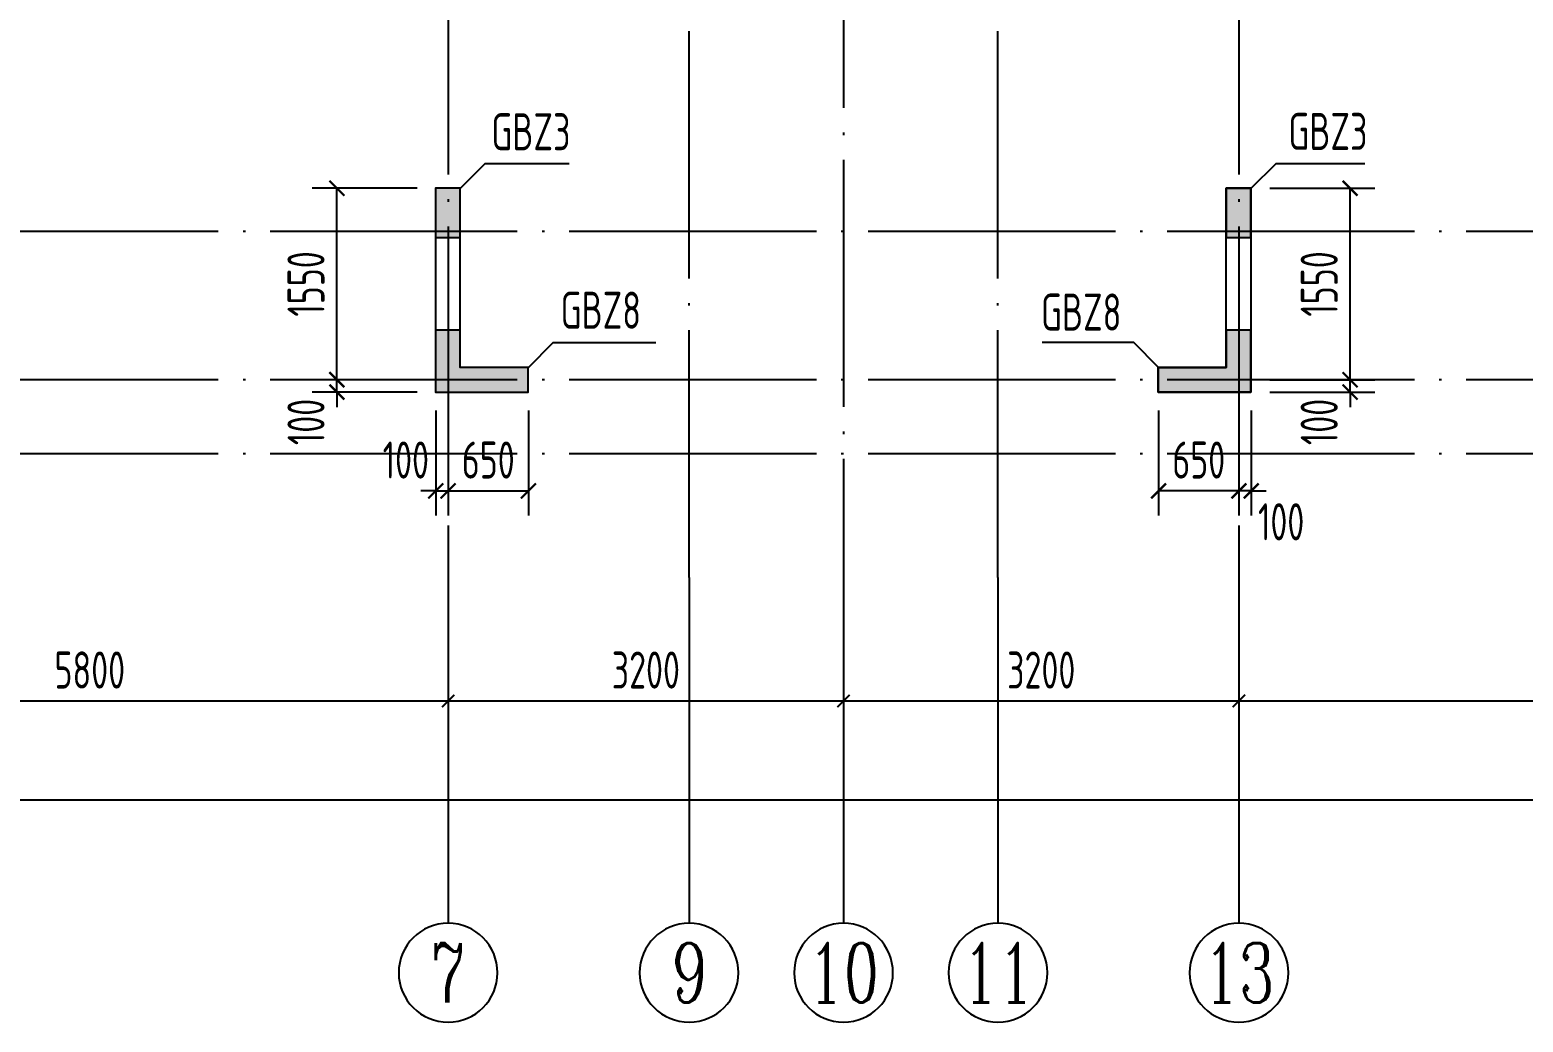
# Model space of a CAD drawing. Extents: x -668857 to 185752, y -270966 to 286822.
# Drawn here: x -311303 to -299218, y -11475 to -3443 of the extents above; entities that cross this region are included whole.
import ezdxf
from ezdxf.enums import TextEntityAlignment as Align

# ---------------------------------------------------------------- set-up
doc = ezdxf.new("R2010")
doc.units = 0
doc.header["$LTSCALE"] = 1000
doc.linetypes.add('DOTE', pattern=[2.42, 2, -0.2, 0.02, -0.2])
doc.layers.get('0').update_dxf_attribs({"linetype": 'CONTINUOUS'})
doc.layers.get('DEFPOINTS').update_dxf_attribs({"linetype": 'CONTINUOUS'})
for name, color, linetype in [('A-AXIS', 1, 'CONTINUOUS'), ('A-DOTE', 10, 'DOTE'), ('AXIS_NUM', 7, 'CONTINUOUS'), ('S-Q墙实线', 6, 'CONTINUOUS'), ('S-Q墙标注', 3, 'CONTINUOUS'), ('S-X详图填充', 252, 'CONTINUOUS'), ('S-X详图实线', 4, 'CONTINUOUS'), ('S-Y一般标注', 3, 'CONTINUOUS'), ('S-Z柱编号', 6, 'CONTINUOUS')]:
    doc.layers.add(name, color=color, linetype=linetype)
doc.styles.add('TSSD_Axis', font='complex.shx', dxfattribs={"width": 0.7, "bigfont": 'hztxt.shx'})
doc.styles.add('TSSD_DIMENSION', font='Tssdeng.shx', dxfattribs={"width": 0.7, "bigfont": 'tssdchn.shx'})
doc.styles.add('TSSD_REIN', font='tssdeng.shx', dxfattribs={"width": 0.7, "height": 300, "bigfont": 'tssdchn.shx'})
doc.styles.add('结构文字', font='zstxt.shx', dxfattribs={"width": 0.7, "bigfont": 'zshz.shx'})
doc.dimstyles.new('STRUCK', dxfattribs={"dimtxt": 400, "dimasz": 121, "dimexe": 200, "dimexo": 150, "dimgap": 115, "dimtad": 1, "dimdec": 0, "dimdsep": 46, "dimtxsty": '结构文字', "dimblk": 'ARCHTICK', "dimcen": 400, "dimclrd": 3, "dimclre": 3, "dimclrt": 7, "dimadec": 0, "dimazin": 0, "dimtfac": 1, "dimtdec": 0, "dimtix": 1, "dimtmove": 2, "dimatfit": 3, "dimldrblk": '_DIMX', "dimfxl": 1, "dimtolj": 1, "dimtzin": 0, "dimarcsym": 0})
doc.dimstyles.new('TSSD_100_100', dxfattribs={"dimtxt": 300, "dimasz": 100, "dimexe": 100, "dimexo": 250, "dimgap": 100, "dimtad": 1, "dimdec": 0, "dimzin": 0, "dimdsep": 46, "dimtxsty": 'TSSD_DIMENSION', "dimblk": 'ARCHTICK', "dimcen": 0, "dimdle": 100, "dimclrt": 7, "dimadec": 0, "dimazin": 0, "dimtfac": 1, "dimtdec": 0, "dimtix": 1, "dimtmove": 2, "dimatfit": 3, "dimldrblk": 'ARCHTICK', "dimfxl": 1, "dimtolj": 1, "dimtzin": 0, "dimarcsym": 0})

# ---------------------------------------------------------------- blocks, each defined once
blk = doc.blocks.new('_ArchTick')
at = {"color": 0, "linetype": 'ByBlock', "const_width": 0.15}
blk.add_lwpolyline([(-0.5, -0.5), (0.5, 0.5)], dxfattribs=at)
blk = doc.blocks.new('*D194')
at = {"layer": 'DEFPOINTS', "color": 0, "transparency": 16777216}
for p in [(8100, 3600), (13900, 3600), (13900, 2600)]:
    blk.add_point(p, dxfattribs=at)
at = {"layer": 'S-Y一般标注', "color": 0, "lineweight": -2, "transparency": 16777216}
for p, q in [((8100, 3350), (8100, 2500)), ((13900, 3350), (13900, 2500)), ((8000, 2600), (14000, 2600))]:
    blk.add_line(p, q, dxfattribs=at)
at = {"layer": 'S-Y一般标注', "color": 0, "lineweight": -2, "transparency": 16777216, "xscale": 100, "yscale": 100, "zscale": 100, "rotation": 180}
blk.add_blockref('_ArchTick', (8100, 2600), dxfattribs=at)
at = {"layer": 'S-Y一般标注', "color": 0, "lineweight": -2, "transparency": 16777216, "xscale": 100, "yscale": 100, "zscale": 100}
blk.add_blockref('_ArchTick', (13900, 2600), dxfattribs=at)
at = {"layer": 'S-Y一般标注', "color": 7, "transparency": 16777216, "insert": (11000, 2850), "char_height": 300, "attachment_point": 5, "style": 'TSSD_DIMENSION'}
blk.add_mtext('\\A1;5800', dxfattribs=at)
blk = doc.blocks.new('ts_axno')
at = {"color": 0, "linetype": 'ByBlock', "lineweight": -2}
blk.add_circle((0, 0), 0.5, dxfattribs=at)
at = {"color": 0, "linetype": 'ByBlock', "lineweight": -2, "style": 'TSSD_Axis', "width": 0.7}
blk.add_attdef('A', text='', height=0.6, dxfattribs=at).set_placement((0, 0), align=Align.MIDDLE_CENTER)
blk = doc.blocks.new('*D195')
at = {"layer": 'DEFPOINTS', "color": 0, "transparency": 16777216}
for p in [(17100, 3600), (20300, 3600), (20300, 2600)]:
    blk.add_point(p, dxfattribs=at)
at = {"layer": 'S-Y一般标注', "color": 0, "lineweight": -2, "transparency": 16777216}
for p, q in [((17100, 3350), (17100, 2500)), ((20300, 3350), (20300, 2500)), ((17000, 2600), (20400, 2600))]:
    blk.add_line(p, q, dxfattribs=at)
at = {"layer": 'S-Y一般标注', "color": 0, "lineweight": -2, "transparency": 16777216, "xscale": 100, "yscale": 100, "zscale": 100, "rotation": 180}
blk.add_blockref('_ArchTick', (17100, 2600), dxfattribs=at)
at = {"layer": 'S-Y一般标注', "color": 0, "lineweight": -2, "transparency": 16777216, "xscale": 100, "yscale": 100, "zscale": 100}
blk.add_blockref('_ArchTick', (20300, 2600), dxfattribs=at)
at = {"layer": 'S-Y一般标注', "color": 7, "transparency": 16777216, "insert": (18700, 2850), "char_height": 300, "attachment_point": 5, "style": 'TSSD_DIMENSION'}
blk.add_mtext('\\A1;3200', dxfattribs=at)
blk = doc.blocks.new('*D196')
at = {"layer": 'DEFPOINTS', "color": 0, "transparency": 16777216}
for p in [(20300, 3600), (26100, 3600), (26100, 2600)]:
    blk.add_point(p, dxfattribs=at)
at = {"layer": 'S-Y一般标注', "color": 0, "lineweight": -2, "transparency": 16777216}
for p, q in [((20300, 3350), (20300, 2500)), ((26100, 3350), (26100, 2500)), ((20200, 2600), (26200, 2600))]:
    blk.add_line(p, q, dxfattribs=at)
at = {"layer": 'S-Y一般标注', "color": 0, "lineweight": -2, "transparency": 16777216, "xscale": 100, "yscale": 100, "zscale": 100, "rotation": 180}
blk.add_blockref('_ArchTick', (20300, 2600), dxfattribs=at)
at = {"layer": 'S-Y一般标注', "color": 0, "lineweight": -2, "transparency": 16777216, "xscale": 100, "yscale": 100, "zscale": 100}
blk.add_blockref('_ArchTick', (26100, 2600), dxfattribs=at)
at = {"layer": 'S-Y一般标注', "color": 7, "transparency": 16777216, "insert": (23200, 2850), "char_height": 300, "attachment_point": 5, "style": 'TSSD_DIMENSION'}
blk.add_mtext('\\A1;5800', dxfattribs=at)
blk = doc.blocks.new('*D202')
at = {"layer": 'DEFPOINTS', "color": 0, "transparency": 16777216}
for p in [(4600, 3600), (54600, 3600), (54600, 1800)]:
    blk.add_point(p, dxfattribs=at)
at = {"layer": 'S-Y一般标注', "color": 0, "lineweight": -2, "transparency": 16777216}
for p, q in [((4600, 3350), (4600, 1700)), ((54600, 3350), (54600, 1700)), ((4500, 1800), (54700, 1800))]:
    blk.add_line(p, q, dxfattribs=at)
at = {"layer": 'S-Y一般标注', "color": 0, "lineweight": -2, "transparency": 16777216, "xscale": 100, "yscale": 100, "zscale": 100, "rotation": 180}
blk.add_blockref('_ArchTick', (4600, 1800), dxfattribs=at)
at = {"layer": 'S-Y一般标注', "color": 0, "lineweight": -2, "transparency": 16777216, "xscale": 100, "yscale": 100, "zscale": 100}
blk.add_blockref('_ArchTick', (54600, 1800), dxfattribs=at)
at = {"layer": 'S-Y一般标注', "color": 7, "transparency": 16777216, "insert": (29600, 2050), "char_height": 300, "attachment_point": 5, "style": 'TSSD_DIMENSION'}
blk.add_mtext('\\A1;50000', dxfattribs=at)
blk = doc.blocks.new('*D203')
at = {"layer": 'DEFPOINTS', "color": 0, "transparency": 16777216}
for p in [(13900, 3600), (17100, 3600), (17100, 2600)]:
    blk.add_point(p, dxfattribs=at)
at = {"layer": 'S-Y一般标注', "color": 0, "lineweight": -2, "transparency": 16777216}
for p, q in [((13900, 3350), (13900, 2500)), ((17100, 3350), (17100, 2500)), ((13800, 2600), (17200, 2600))]:
    blk.add_line(p, q, dxfattribs=at)
at = {"layer": 'S-Y一般标注', "color": 0, "lineweight": -2, "transparency": 16777216, "xscale": 100, "yscale": 100, "zscale": 100, "rotation": 180}
blk.add_blockref('_ArchTick', (13900, 2600), dxfattribs=at)
at = {"layer": 'S-Y一般标注', "color": 0, "lineweight": -2, "transparency": 16777216, "xscale": 100, "yscale": 100, "zscale": 100}
blk.add_blockref('_ArchTick', (17100, 2600), dxfattribs=at)
at = {"layer": 'S-Y一般标注', "color": 7, "transparency": 16777216, "insert": (15500, 2850), "char_height": 300, "attachment_point": 5, "style": 'TSSD_DIMENSION'}
blk.add_mtext('\\A1;3200', dxfattribs=at)
blk = doc.blocks.new('*D3361')
at = {"layer": 'DEFPOINTS', "color": 0, "transparency": 16777216}
for p in [(-308818, -6275), (-308018, -6275), (-308018, -6375)]:
    blk.add_point(p, dxfattribs=at)
at = {"layer": 'S-Q墙标注', "color": 3, "lineweight": -2, "transparency": 16777216}
for p, q in [((-308818, -6275), (-308818, -6154)), ((-308168, -6275), (-309018, -6275)), ((-308818, -6375), (-308818, -6275)), ((-308168, -6375), (-309018, -6375)), ((-308818, -6375), (-308818, -6496))]:
    blk.add_line(p, q, dxfattribs=at)
at = {"layer": 'S-Q墙标注', "color": 3, "lineweight": -2, "transparency": 16777216, "xscale": 121, "yscale": 121, "zscale": 121}
for p, rotation in [((-308818, -6275), 270), ((-308818, -6375), 90)]:
    blk.add_blockref('_ArchTick', p, dxfattribs=dict(at, rotation=rotation))
at = {"layer": 'S-Q墙标注', "color": 7, "transparency": 16777216, "insert": (-309068, -6617), "char_height": 300, "attachment_point": 5, "rotation": 90, "style": 'TSSD_REIN'}
blk.add_mtext('\\A1;100', dxfattribs=at)
blk = doc.blocks.new('_DIMX')
blk.add_line((-150, 0), (150, 0))
at = {"const_width": 50}
blk.add_lwpolyline([(-70, -70), (70, 70)], dxfattribs=at)
blk = doc.blocks.new('*D3362')
at = {"layer": 'DEFPOINTS', "color": 0, "transparency": 16777216}
for p in [(-308818, -4725), (-308018, -4725), (-308018, -6275)]:
    blk.add_point(p, dxfattribs=at)
at = {"layer": 'S-Q墙标注', "color": 3, "lineweight": -2, "transparency": 16777216}
for p, q in [((-308168, -4725), (-309018, -4725)), ((-308818, -6275), (-308818, -4725)), ((-308168, -6275), (-309018, -6275))]:
    blk.add_line(p, q, dxfattribs=at)
at = {"layer": 'S-Q墙标注', "color": 3, "lineweight": -2, "transparency": 16777216, "xscale": 121, "yscale": 121, "zscale": 121}
for p, rotation in [((-308818, -4725), 90), ((-308818, -6275), 270)]:
    blk.add_blockref('_ArchTick', p, dxfattribs=dict(at, rotation=rotation))
at = {"layer": 'S-Q墙标注', "color": 7, "transparency": 16777216, "insert": (-309068, -5500), "char_height": 300, "attachment_point": 5, "rotation": 90, "style": 'TSSD_REIN'}
blk.add_mtext('\\A1;1550', dxfattribs=at)
blk = doc.blocks.new('*D3363')
at = {"layer": 'DEFPOINTS', "color": 0, "transparency": 16777216}
for p in [(-308018, -6375), (-307918, -6375), (-307918, -7175)]:
    blk.add_point(p, dxfattribs=at)
at = {"layer": 'S-Q墙标注', "color": 3, "lineweight": -2, "transparency": 16777216}
for p, q in [((-308018, -6525), (-308018, -7375)), ((-307918, -6525), (-307918, -7375)), ((-308018, -7175), (-308139, -7175)), ((-308018, -7175), (-307918, -7175)), ((-307918, -7175), (-307797, -7175))]:
    blk.add_line(p, q, dxfattribs=at)
at = {"layer": 'S-Q墙标注', "color": 3, "lineweight": -2, "transparency": 16777216, "xscale": 121, "yscale": 121, "zscale": 121}
blk.add_blockref('_ArchTick', (-308018, -7175), dxfattribs=at)
at = {"layer": 'S-Q墙标注', "color": 3, "lineweight": -2, "transparency": 16777216, "xscale": 121, "yscale": 121, "zscale": 121, "rotation": 180}
blk.add_blockref('_ArchTick', (-307918, -7175), dxfattribs=at)
at = {"layer": 'S-Q墙标注', "color": 7, "transparency": 16777216, "insert": (-308260, -6925), "char_height": 300, "attachment_point": 5, "style": 'TSSD_REIN'}
blk.add_mtext('\\A1;100', dxfattribs=at)
blk = doc.blocks.new('*D3364')
at = {"layer": 'DEFPOINTS', "color": 0, "transparency": 16777216}
for p in [(-307918, -6375), (-307268, -6375), (-307268, -7175)]:
    blk.add_point(p, dxfattribs=at)
at = {"layer": 'S-Q墙标注', "color": 3, "lineweight": -2, "transparency": 16777216}
for p, q in [((-307918, -6525), (-307918, -7375)), ((-307268, -6525), (-307268, -7375)), ((-307918, -7175), (-307268, -7175))]:
    blk.add_line(p, q, dxfattribs=at)
at = {"layer": 'S-Q墙标注', "color": 3, "lineweight": -2, "transparency": 16777216, "xscale": 121, "yscale": 121, "zscale": 121, "rotation": 180}
blk.add_blockref('_ArchTick', (-307918, -7175), dxfattribs=at)
at = {"layer": 'S-Q墙标注', "color": 3, "lineweight": -2, "transparency": 16777216, "xscale": 121, "yscale": 121, "zscale": 121}
blk.add_blockref('_ArchTick', (-307268, -7175), dxfattribs=at)
at = {"layer": 'S-Q墙标注', "color": 7, "transparency": 16777216, "insert": (-307593, -6925), "char_height": 300, "attachment_point": 5, "style": 'TSSD_REIN'}
blk.add_mtext('\\A1;650', dxfattribs=at)
blk = doc.blocks.new('*D3392')
at = {"layer": 'DEFPOINTS', "color": 0, "transparency": 16777216}
for p in [(-301418, -6275), (-300618, -6275), (-301418, -6375)]:
    blk.add_point(p, dxfattribs=at)
at = {"layer": 'S-Q墙标注', "color": 3, "lineweight": -2, "transparency": 16777216}
for p, q in [((-300618, -6275), (-300618, -6154)), ((-301268, -6275), (-300418, -6275)), ((-300618, -6375), (-300618, -6275)), ((-301268, -6375), (-300418, -6375)), ((-300618, -6375), (-300618, -6496))]:
    blk.add_line(p, q, dxfattribs=at)
at = {"layer": 'S-Q墙标注', "color": 3, "lineweight": -2, "transparency": 16777216, "xscale": 121, "yscale": 121, "zscale": 121}
for p, rotation in [((-300618, -6275), 270), ((-300618, -6375), 90)]:
    blk.add_blockref('_ArchTick', p, dxfattribs=dict(at, rotation=rotation))
at = {"layer": 'S-Q墙标注', "color": 7, "transparency": 16777216, "insert": (-300868, -6617), "char_height": 300, "attachment_point": 5, "rotation": 90, "style": 'TSSD_REIN'}
blk.add_mtext('\\A1;100', dxfattribs=at)
blk = doc.blocks.new('*D3393')
at = {"layer": 'DEFPOINTS', "color": 0, "transparency": 16777216}
for p in [(-301418, -4725), (-300618, -4725), (-301418, -6275)]:
    blk.add_point(p, dxfattribs=at)
at = {"layer": 'S-Q墙标注', "color": 3, "lineweight": -2, "transparency": 16777216}
for p, q in [((-301268, -4725), (-300418, -4725)), ((-300618, -6275), (-300618, -4725)), ((-301268, -6275), (-300418, -6275))]:
    blk.add_line(p, q, dxfattribs=at)
at = {"layer": 'S-Q墙标注', "color": 3, "lineweight": -2, "transparency": 16777216, "xscale": 121, "yscale": 121, "zscale": 121}
for p, rotation in [((-300618, -4725), 90), ((-300618, -6275), 270)]:
    blk.add_blockref('_ArchTick', p, dxfattribs=dict(at, rotation=rotation))
at = {"layer": 'S-Q墙标注', "color": 7, "transparency": 16777216, "insert": (-300868, -5500), "char_height": 300, "attachment_point": 5, "rotation": 90, "style": 'TSSD_REIN'}
blk.add_mtext('\\A1;1550', dxfattribs=at)
blk = doc.blocks.new('*D3394')
at = {"layer": 'DEFPOINTS', "color": 0, "transparency": 16777216}
for p in [(-301518, -6375), (-301418, -6375), (-301518, -7175)]:
    blk.add_point(p, dxfattribs=at)
at = {"layer": 'S-Q墙标注', "color": 3, "lineweight": -2, "transparency": 16777216}
for p, q in [((-301518, -6525), (-301518, -7375)), ((-301418, -6525), (-301418, -7375)), ((-301518, -7175), (-301639, -7175)), ((-301418, -7175), (-301518, -7175)), ((-301418, -7175), (-301297, -7175))]:
    blk.add_line(p, q, dxfattribs=at)
at = {"layer": 'S-Q墙标注', "color": 3, "lineweight": -2, "transparency": 16777216, "xscale": 121, "yscale": 121, "zscale": 121}
blk.add_blockref('_ArchTick', (-301518, -7175), dxfattribs=at)
at = {"layer": 'S-Q墙标注', "color": 3, "lineweight": -2, "transparency": 16777216, "xscale": 121, "yscale": 121, "zscale": 121, "rotation": 180}
blk.add_blockref('_ArchTick', (-301418, -7175), dxfattribs=at)
at = {"layer": 'S-Q墙标注', "color": 7, "transparency": 16777216, "insert": (-301176, -7425), "char_height": 300, "attachment_point": 5, "style": 'TSSD_REIN'}
blk.add_mtext('\\A1;100', dxfattribs=at)
blk = doc.blocks.new('*D3395')
at = {"layer": 'DEFPOINTS', "color": 0, "transparency": 16777216}
for p in [(-302168, -6375), (-301518, -6375), (-302168, -7175)]:
    blk.add_point(p, dxfattribs=at)
at = {"layer": 'S-Q墙标注', "color": 3, "lineweight": -2, "transparency": 16777216}
for p, q in [((-302168, -6525), (-302168, -7375)), ((-301518, -6525), (-301518, -7375)), ((-301518, -7175), (-302168, -7175))]:
    blk.add_line(p, q, dxfattribs=at)
at = {"layer": 'S-Q墙标注', "color": 3, "lineweight": -2, "transparency": 16777216, "xscale": 121, "yscale": 121, "zscale": 121, "rotation": 180}
blk.add_blockref('_ArchTick', (-302168, -7175), dxfattribs=at)
at = {"layer": 'S-Q墙标注', "color": 3, "lineweight": -2, "transparency": 16777216, "xscale": 121, "yscale": 121, "zscale": 121}
blk.add_blockref('_ArchTick', (-301518, -7175), dxfattribs=at)
at = {"layer": 'S-Q墙标注', "color": 7, "transparency": 16777216, "insert": (-301843, -6925), "char_height": 300, "attachment_point": 5, "style": 'TSSD_REIN'}
blk.add_mtext('\\A1;650', dxfattribs=at)
blk = doc.blocks.new('20210726.16395156')
at = {"layer": 'A-AXIS'}
for p, q in [((13900, 3600), (13900, 800)), ((15850, 3600), (15850, 800)), ((17100, 3600), (17100, 800)), ((18350, 3600.1), (18350, 800.1)), ((20300, 3600), (20300, 800))]:
    blk.add_line(p, q, dxfattribs=at)
at = {"layer": 'A-DOTE'}
for p, q in [((13900.2, 13700), (13900, 3600)), ((20299.8, 13700), (20300, 3600)), ((15850, 3600), (15850, 11500)), ((18350, 3600.1), (18350, 11500)), ((17100, 9400), (17100, 3600)), ((55600, 6400), (3600, 6400)), ((55600, 5200), (3600, 5200)), ((55600, 4600), (3600, 4600))]:
    blk.add_line(p, q, dxfattribs=at)
at = {"layer": 'A-AXIS'}
ref = blk.add_blockref('ts_axno', (13900, 400), dxfattribs=dict(at, xscale=-800, yscale=800, zscale=800, rotation=180))
ref.add_attrib('5', '7', dxfattribs={"layer": 'AXIS_NUM', "height": 480, "style": 'TSSD_Axis', "width": 0.7}).set_placement((13900, 400), align=Align.MIDDLE_CENTER)
ref = blk.add_blockref('ts_axno', (15850, 400), dxfattribs=dict(at, xscale=-800, yscale=800, zscale=800, rotation=180))
ref.add_attrib('5', '9', dxfattribs={"layer": 'AXIS_NUM', "height": 480, "style": 'TSSD_Axis', "width": 0.7}).set_placement((15850, 400), align=Align.MIDDLE_CENTER)
ref = blk.add_blockref('ts_axno', (17100, 400), dxfattribs=dict(at, xscale=-800, yscale=800, zscale=800, rotation=180))
ref.add_attrib('8', '10', dxfattribs={"layer": 'AXIS_NUM', "height": 480, "style": 'TSSD_Axis', "width": 0.7}).set_placement((17100, 400), align=Align.MIDDLE_CENTER)
ref = blk.add_blockref('ts_axno', (18350, 400.1), dxfattribs=dict(at, xscale=-800, yscale=800, zscale=800, rotation=180))
ref.add_attrib('5', '11', dxfattribs={"layer": 'AXIS_NUM', "height": 480, "style": 'TSSD_Axis', "width": 0.7}).set_placement((18350, 400.1), align=Align.MIDDLE_CENTER)
ref = blk.add_blockref('ts_axno', (20300, 400), dxfattribs=dict(at, xscale=-800, yscale=800, zscale=800, rotation=180))
ref.add_attrib('8', '13', dxfattribs={"layer": 'AXIS_NUM', "height": 480, "style": 'TSSD_Axis', "width": 0.7}).set_placement((20300, 400), align=Align.MIDDLE_CENTER)
at = {"layer": 'S-Y一般标注'}
for base, p1, p2, picture, middle in [((54600, 1800), (4600, 3600), (54600, 3600), '*D202', (29600, 2050)), ((13900, 2600), (8100, 3600), (13900, 3600), '*D194', (11000, 2850)), ((17100, 2600), (13900, 3600), (17100, 3600), '*D203', (15500, 2850)), ((20300, 2600), (17100, 3600), (20300, 3600), '*D195', (18700, 2850)), ((26100, 2600), (20300, 3600), (26100, 3600), '*D196', (23200, 2850))]:
    dim = blk.add_linear_dim(base=base, p1=p1, p2=p2, dimstyle='TSSD_100_100', dxfattribs=at)
    dim.commit()
    dim.dimension.update_dxf_attribs({"geometry": picture, "text_midpoint": middle})

msp = doc.modelspace()

# ---------------------------------------------------------------- hatches: boundary and pattern name
at = {"layer": 'S-X详图填充'}
h = msp.add_hatch(color=256, dxfattribs=at)
h.dxf.hatch_style = 1
h.paths.add_polyline_path([(-308020.12, -5124.75), (-307820.12, -5124.75), (-307820.12, -4724.75), (-308020.12, -4724.75)])
h = msp.add_hatch(color=256, dxfattribs=at)
h.dxf.hatch_style = 1
h.paths.add_polyline_path([(-301620.17, -5124.75), (-301420.17, -5124.75), (-301420.17, -4724.75), (-301620.17, -4724.75)])
h = msp.add_hatch(color=256, dxfattribs=at)
h.dxf.hatch_style = 1
h.paths.add_polyline_path([(-307820.12, -5874.75), (-308020.12, -5874.75), (-308020.12, -6374.75), (-307270.13, -6374.75), (-307270.13, -6174.75), (-307820.12, -6174.75)])
h = msp.add_hatch(color=256, dxfattribs=at)
h.dxf.hatch_style = 1
h.paths.add_polyline_path([(-301420.17, -5874.75), (-301620.17, -5874.75), (-301620.17, -6174.75), (-302170.16, -6174.75), (-302170.16, -6374.75), (-301420.17, -6374.75)])

# ---------------------------------------------------------------- linework, layer by layer
at = {"layer": 'S-Q墙实线'}
for points in [[(-308020.12, -6374.75), (-307270.13, -6374.75), (-307270.13, -6174.75), (-307820.12, -6174.75), (-307820.12, -4724.75), (-308020.12, -4724.75)], [(-301420.17, -6374.75), (-302170.16, -6374.75), (-302170.16, -6174.75), (-301620.17, -6174.75), (-301620.17, -5074.74), (-301620.17, -4724.75), (-301420.17, -4724.75), (-301420.17, -5074.74)]]:
    msp.add_lwpolyline(points, close=True, dxfattribs=at)
at = {"layer": 'S-X详图实线'}
for points in [[(-308020.12, -5124.75), (-307820.12, -5124.75), (-307820.12, -4724.75), (-308020.12, -4724.75), (-308020.12, -5124.75)], [(-301620.17, -5124.75), (-301420.17, -5124.75), (-301420.17, -4724.75), (-301620.17, -4724.75), (-301620.17, -5124.75)], [(-307820.12, -5874.75), (-308020.12, -5874.75), (-308020.12, -6374.75), (-307270.13, -6374.75), (-307270.13, -6174.75), (-307820.12, -6174.75), (-307820.12, -5874.75)], [(-301420.17, -5874.75), (-301620.17, -5874.75), (-301620.17, -6174.75), (-302170.16, -6174.75), (-302170.16, -6374.75), (-301420.17, -6374.75), (-301420.17, -5874.75)]]:
    msp.add_lwpolyline(points, close=True, dxfattribs=at)
at = {"layer": 'S-Z柱编号', "color": 7}
for points in [[(-307817.63, -4724.75), (-307617.63, -4524.75), (-306939.03, -4524.75)], [(-301417.68, -4724.75), (-301217.68, -4524.75), (-300498.47, -4524.75)], [(-307267.64, -6174.75), (-307067.64, -5974.75), (-306237.87, -5974.75)], [(-302167.67, -6174.75), (-302367.67, -5974.75), (-303111.18, -5974.75)]]:
    msp.add_lwpolyline(points, dxfattribs=at)

# ---------------------------------------------------------------- block references
at = {"layer": 'A-DOTE'}
msp.add_blockref('20210726.16395156', (-321817.64, -11474.79), dxfattribs=at)

# ---------------------------------------------------------------- texts
at = {"layer": 'S-Z柱编号', "color": 7, "style": 'TSSD_REIN', "width": 0.7}
for s, p in [('GBZ3', (-307567.79, -4508)), ('GBZ3', (-301117.68, -4505.24)), ('GBZ8', (-307007.41, -5952.35)), ('GBZ8', (-303119.57, -5967.69))]:
    msp.add_text(s, height=300, dxfattribs=at).set_placement(p, align=Align.BOTTOM_LEFT)

# ---------------------------------------------------------------- dimensions: what is measured, and where the dimension line sits
at = {"layer": 'S-Q墙标注'}
for base, p1, p2, angle, picture, middle in [((-308817.63, -4724.75), (-308017.63, -6274.74), (-308017.63, -4724.75), 90, '*D3362', (-309067.63, -5499.75)), ((-300617.65, -4724.75), (-301417.65, -6274.74), (-301417.65, -4724.75), 90, '*D3393', (-300867.65, -5499.75)), ((-302167.64, -7174.75), (-301517.68, -6374.75), (-302167.64, -6374.75), 180, '*D3395', (-301842.66, -6924.75))]:
    dim = msp.add_linear_dim(base=base, p1=p1, p2=p2, angle=angle, dimstyle='STRUCK', override={"dimtxt": 300, "dimgap": 100, "dimtxsty": 'TSSD_REIN'}, dxfattribs=at)
    dim.commit()
    dim.dimension.update_dxf_attribs({"geometry": picture, "text_midpoint": middle})
for base, p1, p2, angle, picture, middle in [((-308817.63, -6274.74), (-308017.63, -6374.75), (-308017.63, -6274.74), 90, '*D3361', (-309067.63, -6616.67)), ((-300617.65, -6274.74), (-301417.65, -6374.75), (-301417.65, -6274.74), 90, '*D3392', (-300867.65, -6616.67)), ((-301517.68, -7174.75), (-301417.65, -6374.75), (-301517.68, -6374.75), 180, '*D3394', (-301175.73, -7424.75))]:
    dim = msp.add_linear_dim(base=base, p1=p1, p2=p2, angle=angle, dimstyle='STRUCK', override={"dimtxt": 300, "dimgap": 100, "dimtxsty": 'TSSD_REIN'}, dxfattribs=at)
    dim.commit()
    dim.dimension.update_dxf_attribs({"geometry": picture, "text_midpoint": middle, "dimtype": 160})
dim = msp.add_linear_dim(base=(-307917.61, -7174.75), p1=(-308017.63, -6374.75), p2=(-307917.61, -6374.75), dimstyle='STRUCK', override={"dimtxt": 300, "dimgap": 100, "dimtxsty": 'TSSD_REIN'}, dxfattribs=at)
dim.commit()
dim.dimension.update_dxf_attribs({"geometry": '*D3363', "text_midpoint": (-308259.55, -6924.75), "dimtype": 160})
dim = msp.add_linear_dim(base=(-307267.64, -7174.75), p1=(-307917.61, -6374.75), p2=(-307267.64, -6374.75), dimstyle='STRUCK', override={"dimtxt": 300, "dimgap": 100, "dimtxsty": 'TSSD_REIN'}, dxfattribs=at)
dim.commit()
dim.dimension.update_dxf_attribs({"geometry": '*D3364', "text_midpoint": (-307592.62, -6924.75)})

doc.saveas('drawing.dxf')
